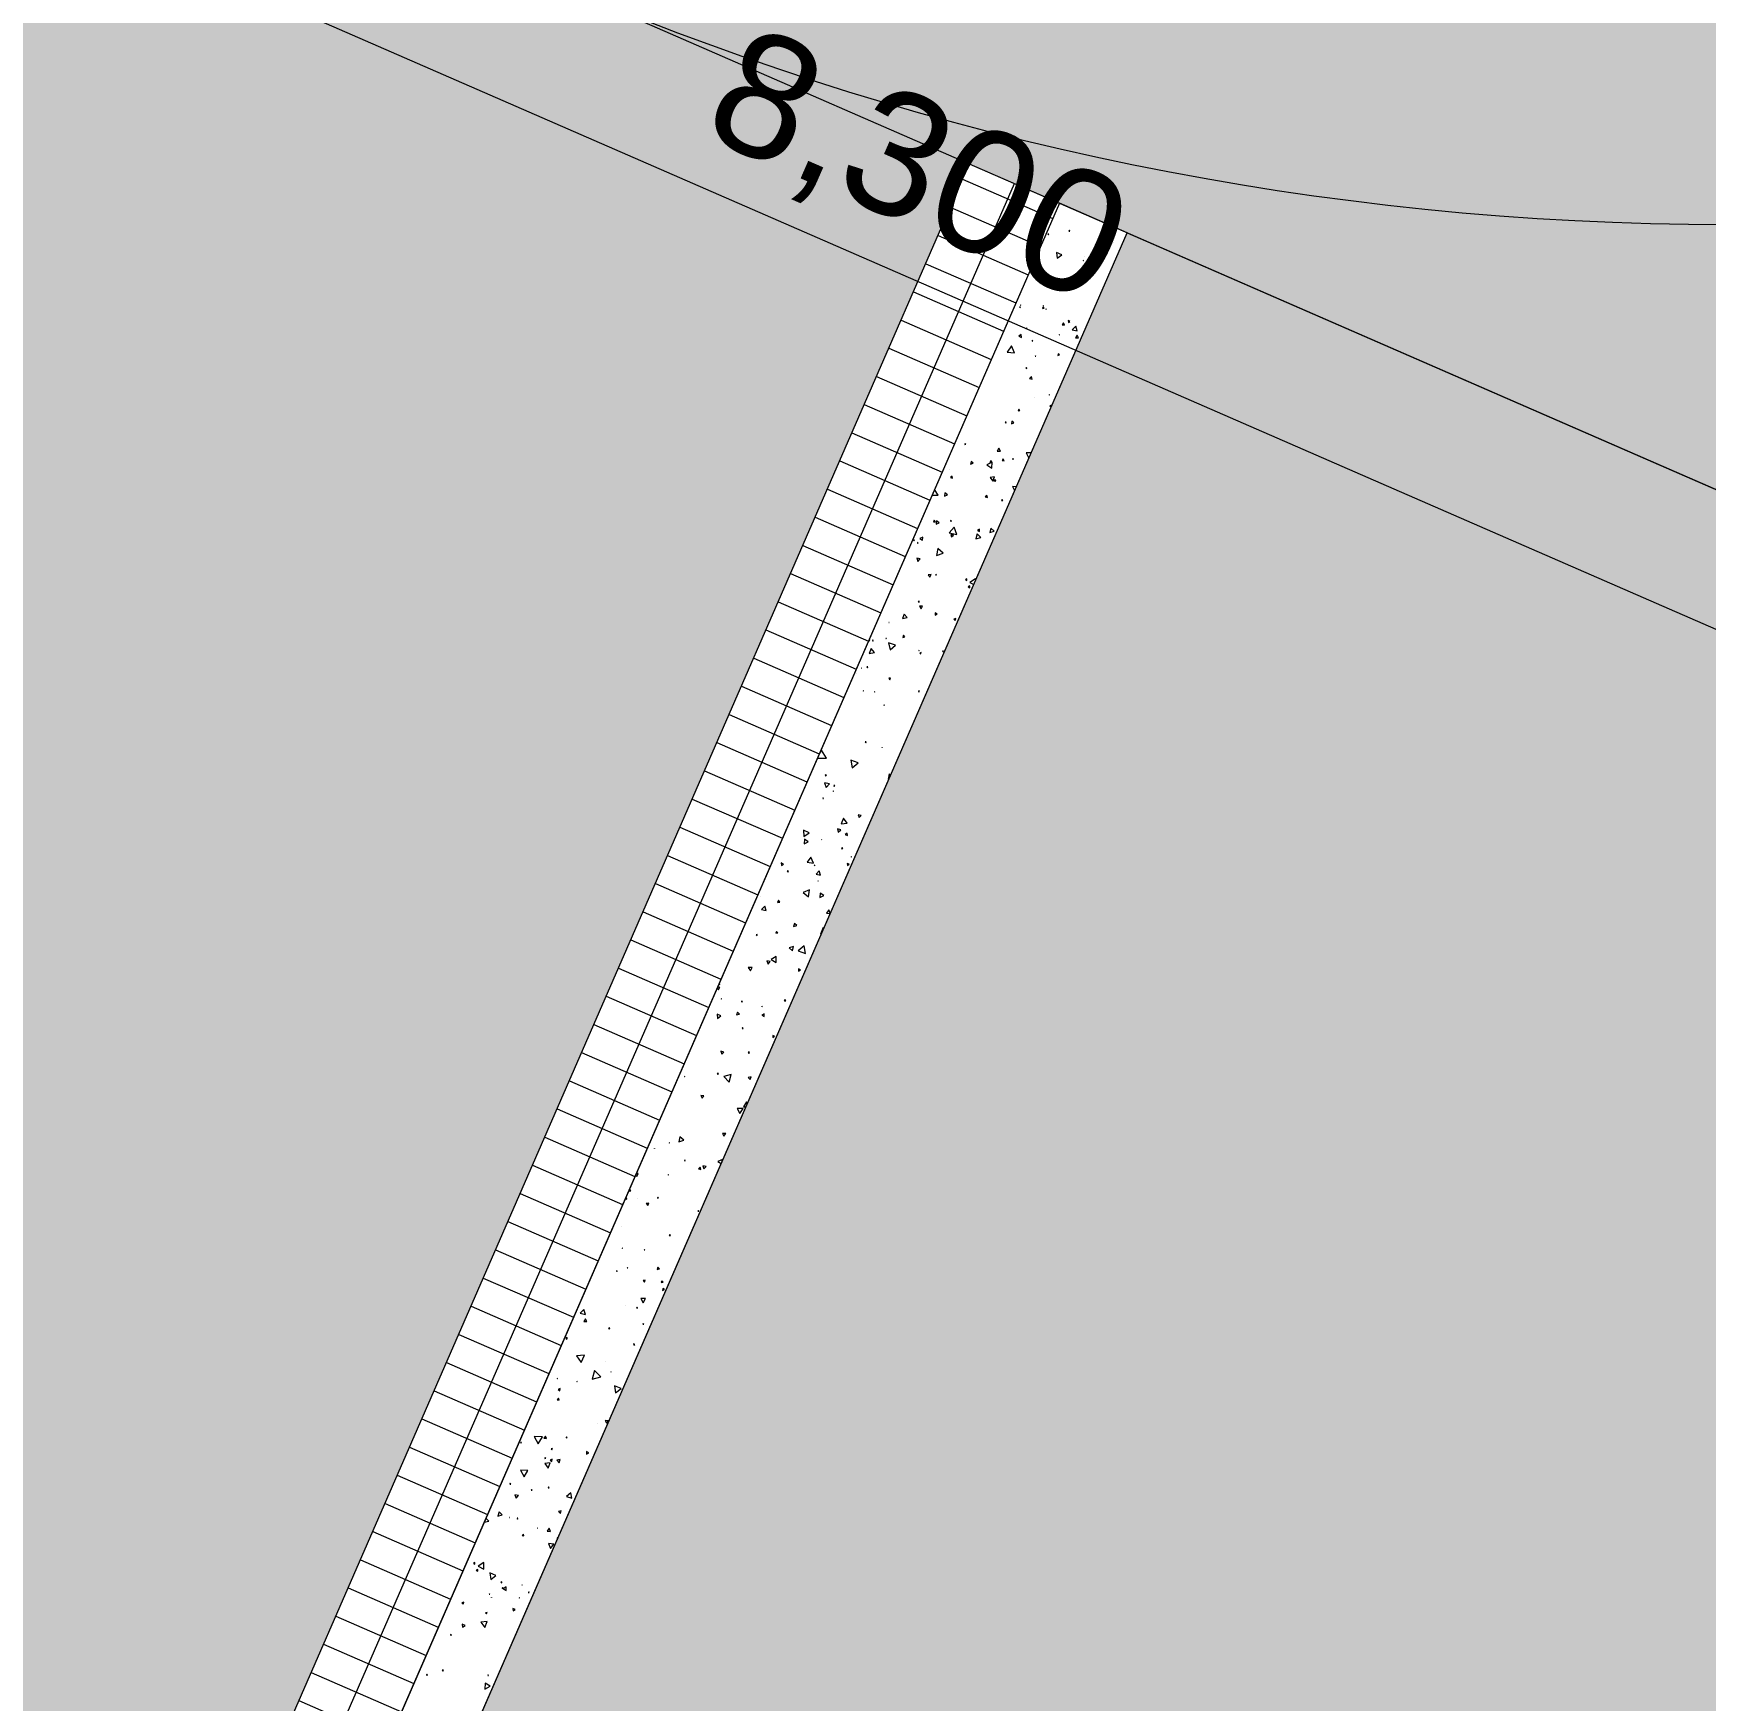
# Model space of a CAD drawing. Header units: millimetres. Extents: x -99530 to 1067232, y -97212 to 137997.
# Drawn here: x 76674 to 80073, y -24301 to -20911 of the extents above; entities that cross this region are included whole.
import ezdxf

# ---------------------------------------------------------------- set-up
doc = ezdxf.new("R2010")
doc.units = ezdxf.units.MM
doc.header["$MEASUREMENT"] = 0
for name, color, linetype, lineweight in [('New_A-20-M_Hard_Landscape-Phase 1_Pen_No__1', 7, 'Continuous', 13), ('New_A-20-M_Hard_Landscape-Phase 1_Pen_No__101', 252, 'Continuous', 15), ('New_A-20-M_Hard_Landscape-Phase 1_Pen_No__85', 8, 'Continuous', 20), ('New_A-20-M_Hard_Landscape-Phase 2_Pen_No__1', 7, 'Continuous', 13)]:
    doc.layers.add(name, color=color, linetype=linetype, lineweight=lineweight)
doc.layers.add('New_A-20-M_Hard_Landscape-Phase 1_Pen_No__142', color=7, linetype='Continuous', lineweight=0, true_color=0xeeeeee)
doc.layers.add('New_A-20-M_Hard_Landscape-Phase 2', color=7, linetype='Continuous')
doc.styles.add('GENERATED_STYLE_4', font='')
doc.styles.get('GENERATED_STYLE_4').set_extended_font_data('Swis721 BT')
doc.dimstyles.new('GENERATED_STYLE__1', dxfattribs={"dimtxt": 250, "dimasz": 95, "dimexe": 0.18, "dimexo": 0, "dimgap": 0.09, "dimtad": 1, "dimdec": 0, "dimzin": 0, "dimdsep": 46, "dimtxsty": 'GENERATED_STYLE_4', "dimblk": 'ARROWHEAD_2', "dimblk1": 'ARROWHEAD_2', "dimblk2": 'ARROWHEAD_2', "dimcen": 0.09, "dimclrd": 7, "dimclre": 7, "dimclrt": 7, "dimadec": 0, "dimazin": 0, "dimtfac": 1, "dimtdec": 4, "dimtmove": 0, "dimatfit": 3, "dimfxl": 1, "dimtolj": 1, "dimtzin": 0, "dimarcsym": 0})

# ---------------------------------------------------------------- blocks, each defined once
blk = doc.blocks.new('*X178')
at = {"layer": 'New_A-20-M_Hard_Landscape-Phase 1_Pen_No__101', "linetype": 'Continuous'}
for p, q in [((78779.9, -21310.9), (78778.7, -21312.9)), ((78781.1, -21313), (78779.9, -21310.9)), ((78737.9, -21319.1), (78736.4, -21319.5)), ((78736.4, -21319.5), (78737.5, -21320.6)), ((78737.5, -21320.6), (78737.9, -21319.1)), ((78778.7, -21312.9), (78781.1, -21313)), ((78869, -21336.7), (78868.9, -21336.7)), ((78868.9, -21336.7), (78869, -21336.8)), ((78869, -21336.8), (78869, -21336.7)), ((78764.6, -21361), (78753.6, -21356.6)), ((78753.6, -21356.6), (78755.3, -21368.3)), ((78755.3, -21368.3), (78764.6, -21361)), ((78808.5, -21371.9), (78807.8, -21372.9)), ((78807.8, -21372.9), (78809, -21372.9)), ((78809, -21372.9), (78808.5, -21371.9)), ((78811.3, -21364.5), (78811.2, -21364.5)), ((78811.2, -21364.5), (78811.3, -21364.6)), ((78811.3, -21364.6), (78811.3, -21364.5)), ((78706.2, -21396.3), (78705.5, -21397.9)), ((78705.5, -21397.9), (78707.2, -21397.7)), ((78707.2, -21397.7), (78706.2, -21396.3)), ((78722.8, -21412.7), (78722.3, -21413.6)), ((78722.3, -21413.6), (78723.4, -21413.5)), ((78723.4, -21413.5), (78722.8, -21412.7)), ((78727.6, -21413.2), (78725.2, -21414.3)), ((78725.2, -21414.3), (78727.4, -21415.9)), ((78727.4, -21415.9), (78727.6, -21413.2)), ((78680.8, -21467.9), (78679.2, -21467)), ((78679.2, -21467), (78679.2, -21468.8)), ((78679.2, -21468.8), (78680.8, -21467.9)), ((78680.8, -21462.6), (78680.3, -21463.6)), ((78680.3, -21463.6), (78681.4, -21463.5)), ((78681.4, -21463.5), (78680.8, -21462.6)), ((78726.6, -21466.9), (78725.1, -21470.3)), ((78725.1, -21470.3), (78728.8, -21469.9)), ((78728.8, -21469.9), (78726.6, -21466.9)), ((78727.5, -21464.7), (78727, -21464.4)), ((78727, -21464.4), (78727, -21464.9)), ((78727, -21464.9), (78727.5, -21464.7)), ((78733.1, -21471.6), (78732.1, -21471)), ((78732.1, -21471), (78732.1, -21472.2)), ((78732.1, -21472.2), (78733.1, -21471.6)), ((78693.2, -21509.7), (78692.8, -21510.1)), ((78692.8, -21510.1), (78693.4, -21510.2)), ((78693.4, -21510.2), (78693.2, -21509.7)), ((78768.2, -21499.7), (78765.2, -21503.5)), ((78765.2, -21503.5), (78769.9, -21504.1)), ((78769.9, -21504.1), (78768.2, -21499.7)), ((78777.4, -21495.1), (78777.9, -21498.9)), ((78781, -21496.6), (78777.4, -21495.1)), ((78777.9, -21498.9), (78781, -21496.6)), ((78793.2, -21506), (78785.8, -21513.5)), ((78785.8, -21513.5), (78796, -21516.1)), ((78796, -21516.1), (78793.2, -21506)), ((78662.2, -21546.6), (78653.2, -21559.2)), ((78668.5, -21560.7), (78662.2, -21546.6)), ((78682.2, -21523.4), (78677.2, -21526.5)), ((78677.2, -21526.5), (78682.4, -21529.3)), ((78682.4, -21529.3), (78682.2, -21523.4)), ((78704.4, -21535), (78704, -21536.5)), ((78704, -21536.5), (78705.5, -21536.1)), ((78705.5, -21536.1), (78704.4, -21535)), ((78759.7, -21523.1), (78758.9, -21523.6)), ((78758.9, -21523.6), (78759.8, -21524)), ((78759.8, -21524), (78759.7, -21523.1)), ((78796, -21524.9), (78792.6, -21529.9)), ((78792.6, -21529.9), (78798.7, -21530.3)), ((78798.7, -21530.3), (78796, -21524.9)), ((78653.2, -21559.2), (78668.5, -21560.7)), ((78711, -21566.7), (78710.5, -21567.6)), ((78710.5, -21567.6), (78711.5, -21567.6)), ((78711.5, -21567.6), (78711, -21566.7)), ((78757, -21562.5), (78756.8, -21566.1)), ((78756.8, -21566.1), (78760, -21564.6)), ((78760, -21564.6), (78757, -21562.5)), ((78692.9, -21590.6), (78691.4, -21591.9)), ((78691.4, -21591.9), (78693.2, -21592.6)), ((78693.2, -21592.6), (78692.9, -21590.6)), ((78702.8, -21608.5), (78698.6, -21612.5)), ((78698.6, -21612.5), (78704.1, -21614.2)), ((78704.1, -21614.2), (78702.8, -21608.5)), ((78708.6, -21651.1), (78708.3, -21651.2)), ((78708.3, -21651.2), (78708.6, -21651.4)), ((78708.6, -21651.4), (78708.6, -21651.1)), ((78739.5, -21645.5), (78738.7, -21645.8)), ((78738.7, -21645.8), (78739.3, -21646.4)), ((78739.3, -21646.4), (78739.5, -21645.5)), ((78677.1, -21675.2), (78676.1, -21678.5)), ((78676.1, -21678.5), (78679.5, -21677.7)), ((78679.5, -21677.7), (78677.1, -21675.2)), ((78744.3, -21666.9), (78740.5, -21668.5)), ((78740.5, -21668.5), (78742.9, -21670.4)), ((78651.8, -21701.8), (78649.7, -21701.8)), ((78649.7, -21701.8), (78650.7, -21703.6)), ((78650.7, -21703.6), (78651.8, -21701.8)), ((78663.1, -21699.4), (78662, -21704.9)), ((78662, -21704.9), (78667.3, -21703.1)), ((78667.3, -21703.1), (78663.1, -21699.4)), ((78567.8, -21744.7), (78567.2, -21747.2)), ((78567.2, -21747.2), (78569.6, -21746.4)), ((78569.6, -21746.4), (78567.8, -21744.7)), ((78636.6, -21754.6), (78632.9, -21760.4)), ((78639.8, -21760.7), (78636.6, -21754.6)), ((78580, -21781.4), (78578.8, -21786.8)), ((78578.8, -21786.8), (78584.1, -21785.1)), ((78584.1, -21785.1), (78580, -21781.4)), ((78622.7, -21782.8), (78612, -21788.4)), ((78612, -21788.4), (78622.1, -21794.8)), ((78620.4, -21779.5), (78618.4, -21783.2)), ((78618.4, -21783.2), (78622.6, -21783)), ((78622.6, -21783), (78620.4, -21779.5)), ((78622.1, -21794.8), (78622.7, -21782.8)), ((78632.9, -21760.4), (78639.8, -21760.7)), ((78645.7, -21776.2), (78643.4, -21779.5)), ((78643.4, -21779.5), (78647.4, -21779.8)), ((78647.4, -21779.8), (78645.7, -21776.2)), ((78664.5, -21776.1), (78665.3, -21777.6)), ((78666.2, -21776.1), (78664.5, -21776.1)), ((78665.3, -21777.6), (78666.2, -21776.1)), ((78691.9, -21763.7), (78697.5, -21774.4)), ((78702, -21764.1), (78691.9, -21763.7)), ((78537, -21798.4), (78536.9, -21798.3)), ((78536.9, -21798.3), (78536.9, -21798.4)), ((78536.9, -21798.4), (78537, -21798.4)), ((78541.6, -21811.1), (78538.6, -21814)), ((78538.6, -21814), (78542.6, -21815.1)), ((78542.6, -21815.1), (78541.6, -21811.1)), ((78627.6, -21813), (78618.6, -21814.3)), ((78618.6, -21814.3), (78624.2, -21821.4)), ((78624.2, -21821.4), (78627.6, -21813)), ((78629.1, -21818), (78626.5, -21821.1)), ((78626.5, -21821.1), (78630.5, -21821.8)), ((78630.5, -21821.8), (78629.1, -21818)), ((78500.8, -21850.2), (78513.3, -21849.8)), ((78513.3, -21849.8), (78506.1, -21838.1)), ((78527, -21845.5), (78526.3, -21852.2)), ((78526.3, -21852.2), (78532.4, -21849.4)), ((78532.4, -21849.4), (78527, -21845.5)), ((78612.2, -21850.3), (78608.9, -21853.6)), ((78608.9, -21853.6), (78613.3, -21854.8)), ((78613.3, -21854.8), (78612.2, -21850.3)), ((78664.2, -21832.4), (78668.6, -21840.7)), ((78672.1, -21832.7), (78664.2, -21832.4)), ((78643.5, -21859), (78642.2, -21860.9)), ((78642.2, -21860.9), (78644.6, -21861)), ((78644.6, -21861), (78643.5, -21859)), ((78505.3, -21900.7), (78503.6, -21904.5)), ((78503.6, -21904.5), (78507.7, -21904.1)), ((78507.7, -21904.1), (78505.3, -21900.7)), ((78509.7, -21901.9), (78509.1, -21909.1)), ((78509.1, -21909.1), (78515.6, -21906)), ((78515.6, -21906), (78509.7, -21901.9)), ((78545.7, -21914.7), (78535.4, -21926.7)), ((78538.6, -21901.6), (78538.8, -21903.4)), ((78540.3, -21902.4), (78538.6, -21901.6)), ((78538.8, -21903.4), (78540.3, -21902.4)), ((78550.9, -21929.6), (78545.7, -21914.7)), ((78597, -21919.2), (78593.1, -21921.6)), ((78593.1, -21921.6), (78597.1, -21923.8)), ((78597.1, -21923.8), (78597, -21919.2)), ((78620.5, -21916.9), (78618.3, -21925.9)), ((78618.3, -21925.9), (78627.2, -21923.3)), ((78627.2, -21923.3), (78620.5, -21916.9)), ((78465, -21941.2), (78463.4, -21941.6)), ((78463.4, -21941.6), (78464.6, -21942.8)), ((78464.6, -21942.8), (78465, -21941.2)), ((78472.9, -21946.8), (78471.3, -21946.1)), ((78471.3, -21946.1), (78471.5, -21947.9)), ((78471.5, -21947.9), (78472.9, -21946.8)), ((78482, -21935.3), (78476.3, -21937.9)), ((78476.3, -21937.9), (78481.4, -21941.5)), ((78481.4, -21941.5), (78482, -21935.3)), ((78512.8, -21958.5), (78509.8, -21972.3)), ((78523.2, -21968.1), (78512.8, -21958.5)), ((78535.4, -21926.7), (78550.9, -21929.6)), ((78544.2, -21931.5), (78539.3, -21930.1)), ((78539.3, -21930.1), (78540.6, -21935)), ((78540.6, -21935), (78544.2, -21931.5)), ((78592.7, -21928.4), (78589.6, -21938.7)), ((78589.6, -21938.7), (78600, -21936.2)), ((78600, -21936.2), (78592.7, -21928.4)), ((78476.6, -21979.6), (78469.7, -21978.1)), ((78469.7, -21978.1), (78471.9, -21984.9)), ((78471.9, -21984.9), (78476.6, -21979.6)), ((78509.8, -21972.3), (78523.2, -21968.1)), ((78498.7, -22011.3), (78493, -22012.1)), ((78493, -22012.1), (78496.5, -22016.6)), ((78496.5, -22016.6), (78498.7, -22011.3)), ((78508.4, -22010.8), (78508.2, -22012.4)), ((78508.2, -22012.4), (78509.7, -22011.7)), ((78509.7, -22011.7), (78508.4, -22010.8)), ((78571.3, -22020.3), (78568.6, -22022.2)), ((78568.6, -22022.2), (78571.5, -22023.6)), ((78571.5, -22023.6), (78571.3, -22020.3)), ((78589.4, -22020.4), (78577.9, -22027.4)), ((78589.5, -22022.1), (78589.4, -22020.4)), ((78577.7, -22034.4), (78574.3, -22036.1)), ((78574.3, -22036.1), (78577.4, -22038.1)), ((78577.4, -22038.1), (78577.7, -22034.4)), ((78577.9, -22027.4), (78585.4, -22031.5)), ((78444.2, -22091.6), (78440.8, -22100.5)), ((78450.3, -22099), (78444.2, -22091.6)), ((78474.4, -22065), (78472.6, -22066.7)), ((78472.6, -22066.7), (78474.9, -22067.4)), ((78474.9, -22067.4), (78474.4, -22065)), ((78481.7, -22075.5), (78475.1, -22075.7)), ((78475.1, -22075.7), (78478.6, -22081.3)), ((78478.6, -22081.3), (78481.7, -22075.5)), ((78507.2, -22089.5), (78506.9, -22094)), ((78506.9, -22094), (78511, -22092)), ((78511, -22092), (78507.2, -22089.5)), ((78413.3, -22108.8), (78412.9, -22108.8)), ((78412.9, -22108.8), (78413.1, -22109.1)), ((78413.1, -22109.1), (78413.3, -22108.8)), ((78440.8, -22100.5), (78450.3, -22099)), ((78549, -22100.9), (78544.9, -22102)), ((78544.9, -22102), (78547.9, -22105)), ((78547.9, -22105), (78549, -22100.9)), ((78372, -22145.5), (78373.8, -22146.8)), ((78374, -22144.2), (78372.2, -22145.1)), ((78376.7, -22161.6), (78373, -22171.7)), ((78373.8, -22146.8), (78374, -22144.2)), ((78383.6, -22169.9), (78376.7, -22161.6)), ((78381.2, -22145), (78379.6, -22145.1)), ((78379.6, -22145.1), (78380.5, -22146.5)), ((78380.5, -22146.5), (78381.2, -22145)), ((78407.9, -22141.5), (78406.9, -22141.4)), ((78406.9, -22141.4), (78407.4, -22142.3)), ((78407.4, -22142.3), (78407.9, -22141.5)), ((78426.4, -22154.7), (78412.4, -22150)), ((78412.4, -22150), (78415.4, -22164.5)), ((78415.4, -22164.5), (78426.4, -22154.7)), ((78442.5, -22134.5), (78441.1, -22139.1)), ((78441.1, -22139.1), (78445.8, -22138)), ((78445.8, -22138), (78442.5, -22134.5)), ((78373, -22171.7), (78383.6, -22169.9)), ((78474.3, -22165.3), (78474, -22165.5)), ((78474, -22165.5), (78474.4, -22165.6)), ((78474.4, -22165.6), (78474.3, -22165.3)), ((78478.4, -22170), (78475.8, -22171.2)), ((78475.8, -22171.2), (78478.2, -22172.9)), ((78478.2, -22172.9), (78478.4, -22170)), ((78523.8, -22167), (78521.8, -22166.9)), ((78521.8, -22166.9), (78522.8, -22168.7)), ((78522.8, -22168.7), (78523.8, -22167)), ((78346.6, -22213), (78346.4, -22213.1)), ((78346.4, -22213.1), (78346.6, -22213.2)), ((78346.6, -22213.2), (78346.6, -22213)), ((78357.2, -22201.6), (78357, -22201.9)), ((78357, -22201.9), (78357.4, -22202)), ((78357.4, -22202), (78357.2, -22201.6)), ((78370.4, -22199), (78368.4, -22199.1)), ((78368.4, -22199.1), (78369.4, -22200.8)), ((78369.4, -22200.8), (78370.4, -22199)), ((78416.6, -22222.2), (78412.9, -22222.2)), ((78412.9, -22222.2), (78414.7, -22225.4)), ((78414.7, -22225.4), (78416.6, -22222.2)), ((78361.4, -22247.8), (78360.8, -22247.5)), ((78360.8, -22247.5), (78360.8, -22248.2)), ((78360.8, -22248.2), (78361.4, -22247.8)), ((78384.4, -22249.7), (78383.8, -22249.8)), ((78383.8, -22249.8), (78384.2, -22250.2)), ((78384.2, -22250.2), (78384.4, -22249.7)), ((78474.1, -22247.4), (78473, -22249.5)), ((78473, -22249.5), (78475.3, -22249.4)), ((78475.3, -22249.4), (78474.1, -22247.4)), ((78402.8, -22276.7), (78403.3, -22277.6)), ((78403.8, -22276.7), (78402.8, -22276.7)), ((78403.3, -22277.6), (78403.8, -22276.7)), ((78367.1, -22351.4), (78364.5, -22351.8)), ((78364.5, -22351.8), (78366.1, -22353.8)), ((78366.1, -22353.8), (78367.1, -22351.4)), ((78399.4, -22362.5), (78399.3, -22362.8)), ((78399.3, -22362.8), (78399.6, -22362.7)), ((78399.6, -22362.7), (78399.4, -22362.5)), ((78442.9, -22356.8), (78442.8, -22358.4)), ((78443.4, -22357.1), (78442.9, -22356.8)), ((78267.6, -22385), (78285.9, -22385)), ((78276.4, -22368.4), (78270.1, -22379.3)), ((78285.9, -22385), (78276.4, -22368.4)), ((78350.7, -22394), (78335.4, -22388.6)), ((78335.4, -22388.6), (78338.4, -22404.5)), ((78338.4, -22404.5), (78350.7, -22394)), ((78286.4, -22419.4), (78283.6, -22418.6)), ((78283.6, -22418.6), (78284.3, -22421.5)), ((78284.3, -22421.5), (78286.4, -22419.4)), ((78413.4, -22416.8), (78411.5, -22427.3)), ((78411.5, -22427.3), (78413, -22426.8)), ((78416.3, -22419.3), (78413.4, -22416.8)), ((78279.3, -22465.5), (78278.5, -22466.8)), ((78278.5, -22466.8), (78279.9, -22466.9)), ((78279.9, -22466.9), (78279.3, -22465.5)), ((78292.2, -22436.7), (78282.5, -22434.8)), ((78282.5, -22434.8), (78285.7, -22444.1)), ((78285.7, -22444.1), (78292.2, -22436.7)), ((78300.5, -22451.7), (78299.8, -22451.4)), ((78299.8, -22451.4), (78299.9, -22452.2)), ((78299.9, -22452.2), (78300.5, -22451.7)), ((78300.9, -22440.4), (78302.1, -22442.5)), ((78303.3, -22440.4), (78300.9, -22440.4)), ((78302.1, -22442.5), (78303.3, -22440.4)), ((78350.8, -22500.1), (78352.5, -22505.7)), ((78356.4, -22501.5), (78350.8, -22500.1)), ((78352.5, -22505.7), (78356.4, -22501.5)), ((78239.4, -22530.9), (78240.4, -22543.9)), ((78251.1, -22536.5), (78239.4, -22530.9)), ((78315.1, -22530.4), (78308.7, -22528.2)), ((78308.7, -22528.2), (78310, -22534.9)), ((78310, -22534.9), (78315.1, -22530.4)), ((78320.6, -22506.9), (78316, -22518.4)), ((78316, -22518.4), (78328.3, -22516.6)), ((78328.3, -22516.6), (78320.6, -22506.9)), ((78240.4, -22543.9), (78251.1, -22536.5)), ((78241.7, -22549.7), (78240.9, -22558.9)), ((78240.9, -22558.9), (78249.2, -22555)), ((78249.2, -22555), (78241.7, -22549.7)), ((78276.5, -22550.2), (78275.8, -22550.5)), ((78275.8, -22550.5), (78276.4, -22550.9)), ((78276.4, -22550.9), (78276.5, -22550.2)), ((78318, -22566.1), (78316.6, -22568.8)), ((78316.6, -22568.8), (78319.6, -22568.7)), ((78319.6, -22568.7), (78318, -22566.1)), ((78328.4, -22537.3), (78324.5, -22540)), ((78324.5, -22540), (78328.8, -22542.1)), ((78328.8, -22542.1), (78328.4, -22537.3)), ((78199, -22600), (78194, -22597.7)), ((78194, -22597.7), (78194.5, -22603.2)), ((78194.5, -22603.2), (78199, -22600)), ((78254.4, -22586.2), (78246.6, -22596.5)), ((78246.6, -22596.5), (78259.5, -22598.1)), ((78259.5, -22598.1), (78254.4, -22586.2)), ((78262.8, -22602.4), (78261.5, -22602.1)), ((78261.5, -22602.1), (78261.9, -22603.4)), ((78261.9, -22603.4), (78262.8, -22602.4)), ((78328.3, -22598.7), (78329, -22603.1)), ((78332.5, -22600.2), (78328.3, -22598.7)), ((78329, -22603.1), (78332.5, -22600.2)), ((78337, -22584.8), (78336.2, -22585.5)), ((78336.2, -22585.5), (78337.2, -22585.9)), ((78337.2, -22585.9), (78337, -22584.8)), ((78209.1, -22614.5), (78206.5, -22614)), ((78206.5, -22614), (78207.4, -22616.5)), ((78207.4, -22616.5), (78209.1, -22614.5)), ((78271.3, -22613.7), (78265.1, -22620.6)), ((78265.1, -22620.6), (78274.2, -22622.5)), ((78269.1, -22634.1), (78269, -22634.5)), ((78269, -22634.5), (78269.4, -22634.4)), ((78269.4, -22634.4), (78269.1, -22634.1)), ((78274.2, -22622.5), (78271.3, -22613.7)), ((78151.3, -22666.7), (78151.1, -22666.8)), ((78151.1, -22666.8), (78151.3, -22666.9)), ((78151.3, -22666.9), (78151.3, -22666.7)), ((78252, -22652.7), (78238.8, -22657.8)), ((78238.8, -22657.8), (78249.8, -22666.7)), ((78249.8, -22666.7), (78252, -22652.7)), ((78273.6, -22659.1), (78272.8, -22668.1)), ((78272.8, -22668.1), (78281, -22664.2)), ((78281, -22664.2), (78273.6, -22659.1)), ((78160.9, -22685.7), (78154.2, -22692.5)), ((78154.2, -22692.5), (78163.4, -22694.8)), ((78163.4, -22694.8), (78160.9, -22685.7)), ((78188.6, -22673.4), (78186.4, -22678.3)), ((78186.4, -22678.3), (78191.7, -22677.8)), ((78191.7, -22677.8), (78188.6, -22673.4)), ((78291, -22692.9), (78286.2, -22699.7)), ((78286.2, -22699.7), (78293.7, -22700.4)), ((78294, -22699.6), (78291, -22692.9)), ((78184.4, -22737.1), (78183.4, -22740.7)), ((78183.4, -22740.7), (78187, -22739.8)), ((78187, -22739.8), (78184.4, -22737.1)), ((78221.1, -22720.6), (78219.4, -22727.1)), ((78219.4, -22727.1), (78226, -22725.3)), ((78226, -22725.3), (78221.1, -22720.6)), ((78279.6, -22729.1), (78274.1, -22742.8)), ((78280.6, -22730.4), (78279.6, -22729.1)), ((78145.2, -22743), (78143.3, -22743.9)), ((78143.3, -22743.9), (78145.1, -22745.1)), ((78145.1, -22745.1), (78145.2, -22743)), ((78219.1, -22767.8), (78210.4, -22770.1)), ((78210.4, -22770.1), (78216.8, -22776.4)), ((78216.8, -22776.4), (78219.1, -22767.8)), ((78240.5, -22766.1), (78228.6, -22776.4)), ((78243.4, -22781.6), (78240.5, -22766.1)), ((78274.1, -22742.8), (78275.3, -22742.7)), ((78165, -22796.8), (78167.5, -22803.4)), ((78172, -22797.9), (78165, -22796.8)), ((78167.5, -22803.4), (78172, -22797.9)), ((78184.1, -22788.3), (78173.8, -22794.2)), ((78173.8, -22794.2), (78184, -22800.2)), ((78184, -22800.2), (78184.1, -22788.3)), ((78228.6, -22776.4), (78243.4, -22781.6)), ((78135.4, -22810.2), (78127.2, -22810.3)), ((78127.2, -22810.3), (78131.4, -22817.3)), ((78131.4, -22817.3), (78135.4, -22810.2)), ((78229.4, -22812.9), (78229.2, -22817.7)), ((78229.2, -22817.7), (78233.4, -22815.5)), ((78233.4, -22815.5), (78229.4, -22812.9)), ((78064, -22851.9), (78067, -22855.7)), ((78069.1, -22850.3), (78064.4, -22851.1)), ((78067, -22855.7), (78069.1, -22850.3)), ((78069.2, -22844.4), (78068, -22844.5)), ((78068, -22844.5), (78068.6, -22845.5)), ((78068.6, -22845.5), (78069.2, -22844.4)), ((78072.1, -22874.3), (78072.4, -22874.9)), ((78072.8, -22874.4), (78072.1, -22874.3)), ((78072.4, -22874.9), (78072.8, -22874.4)), ((78063.7, -22905.2), (78064.8, -22913.8)), ((78071.7, -22908.6), (78063.7, -22905.2)), ((78064.8, -22913.8), (78071.7, -22908.6)), ((78105, -22901), (78103.6, -22906.6)), ((78103.6, -22906.6), (78109.1, -22905)), ((78109.1, -22905), (78105, -22901)), ((78115.8, -22879.5), (78113.6, -22878.8)), ((78113.6, -22878.8), (78114.2, -22881)), ((78114.2, -22881), (78115.8, -22879.5)), ((78159.3, -22904.8), (78154.5, -22907.5)), ((78154.5, -22907.5), (78159.2, -22910.3)), ((78154.9, -22889.3), (78155, -22890.2)), ((78155.7, -22889.7), (78154.9, -22889.3)), ((78155, -22890.2), (78155.7, -22889.7)), ((78159.2, -22910.3), (78159.3, -22904.8)), ((78200.3, -22876.6), (78201.9, -22879.6)), ((78203.7, -22876.6), (78200.3, -22876.6)), ((78201.9, -22879.6), (78203.7, -22876.6)), ((78115.6, -22932.4), (78114.6, -22934.2)), ((78114.6, -22934.2), (78116.6, -22934.1)), ((78116.6, -22934.1), (78115.6, -22932.4)), ((78180.2, -22950), (78176.8, -22948.7)), ((78176.8, -22948.7), (78177.4, -22952.4)), ((78177.4, -22952.4), (78180.2, -22950)), ((78071.5, -22980.6), (78073.2, -22986.9)), ((78077.8, -22982.3), (78071.5, -22980.6)), ((78073.2, -22986.9), (78077.8, -22982.3)), ((78130, -22982.4), (78126.7, -22982.3)), ((78126.7, -22982.3), (78128.3, -22985.2)), ((78128.3, -22985.2), (78130, -22982.4)), ((77998.1, -23031.6), (77997.6, -23032.2)), ((77997.6, -23032.2), (77998.4, -23032.3)), ((77998.4, -23032.3), (77998.1, -23031.6)), ((78067, -23025.7), (78064.2, -23025.7)), ((78064.2, -23025.7), (78065.6, -23028.1)), ((78065.6, -23028.1), (78067, -23025.7)), ((78092.6, -23027.9), (78077.2, -23031.8)), ((78077.2, -23031.8), (78088.3, -23043.2)), ((78088.3, -23043.2), (78092.6, -23027.9)), ((78132.9, -23032.5), (78127.3, -23033.8)), ((78127.3, -23033.8), (78131.2, -23038)), ((78131.2, -23038), (78132.9, -23032.5)), ((78036.7, -23071.3), (78031, -23070.5)), ((78031, -23070.5), (78033.2, -23075.8)), ((78033.2, -23075.8), (78036.7, -23071.3)), ((78116.6, -23097.2), (78104.8, -23096.8)), ((78104.8, -23096.8), (78110.3, -23107.3)), ((78110.3, -23107.3), (78116.6, -23097.2)), ((78123.5, -23083.6), (78117.3, -23093.6)), ((78117.3, -23093.6), (78122.2, -23093.8)), ((78125.2, -23086.8), (78123.5, -23083.6)), ((78074.9, -23147.6), (78077.8, -23153.3)), ((78081.3, -23147.9), (78074.9, -23147.6)), ((78077.8, -23153.3), (78081.3, -23147.9)), ((77936.4, -23177.6), (77936.4, -23178.1)), ((77936.7, -23177.9), (77936.4, -23177.6)), ((77936.4, -23178.1), (77936.7, -23177.9)), ((77967.4, -23166.7), (77966.3, -23166.7)), ((77966.3, -23166.7), (77966.9, -23167.6)), ((77966.9, -23167.6), (77967.4, -23166.7)), ((77988.2, -23154.4), (77986.2, -23165.1)), ((77986.2, -23165.1), (77996.5, -23161.6)), ((77996.5, -23161.6), (77988.2, -23154.4)), ((77998, -23201.9), (77997.9, -23203.4)), ((77997.9, -23203.4), (77999.3, -23202.7)), ((77999.3, -23202.7), (77998, -23201.9)), ((78041.4, -23215.1), (78035, -23213.5)), ((78035, -23213.5), (78036.9, -23219.9)), ((78036.9, -23219.9), (78041.4, -23215.1)), ((78074.6, -23200.5), (78065.6, -23205)), ((78065.6, -23205), (78071.9, -23209.1)), ((78074.4, -23203.3), (78074.6, -23200.5)), ((77898.1, -23232.3), (77900.4, -23235.4)), ((77903.2, -23229), (77899.4, -23229.5)), ((77900.4, -23235.4), (77903.2, -23229)), ((77965.1, -23231.2), (77964.2, -23232)), ((77964.2, -23232), (77965.3, -23232.4)), ((77965.3, -23232.4), (77965.1, -23231.2)), ((78029.7, -23216.3), (78026.1, -23219.5)), ((78026.1, -23219.5), (78030.6, -23221)), ((78030.6, -23221), (78029.7, -23216.3)), ((77880.3, -23280.1), (77879.1, -23280.7)), ((77879.1, -23280.7), (77880.1, -23281.4)), ((77880.1, -23281.4), (77880.3, -23280.1)), ((77884.2, -23264.3), (77888.3, -23264.3)), ((77888.3, -23264.3), (77886, -23260.2)), ((77901.5, -23280.8), (77901.1, -23280.6)), ((77901.1, -23280.6), (77901.2, -23281)), ((77901.2, -23281), (77901.5, -23280.8)), ((77943.3, -23277.4), (77942.6, -23279.2)), ((77942.6, -23279.2), (77944.5, -23278.9)), ((77944.5, -23278.9), (77943.3, -23277.4)), ((77924.8, -23289.5), (77919.3, -23290.4)), ((77919.3, -23290.4), (77922.8, -23294.6)), ((77922.8, -23294.6), (77924.8, -23289.5)), ((78025.9, -23304.2), (78024.5, -23305.7)), ((78024.5, -23305.7), (78026.6, -23306.1)), ((78026.6, -23306.1), (78025.9, -23304.2)), ((77869, -23336.7), (77868.9, -23336.7)), ((77868.9, -23336.7), (77869, -23336.8)), ((77869, -23336.8), (77869, -23336.7)), ((77871.1, -23381.3), (77871.3, -23381.7)), ((77871.5, -23381.3), (77871.1, -23381.3)), ((77871.3, -23381.7), (77871.5, -23381.3)), ((77916, -23383.8), (77915.7, -23384.7)), ((77915.7, -23384.7), (77916.7, -23384.5)), ((77916.7, -23384.5), (77916, -23383.8)), ((77967.5, -23353), (77966.4, -23355.6)), ((77966.4, -23355.6), (77969.3, -23355.2)), ((77969.3, -23355.2), (77967.5, -23353)), ((77881.8, -23420.1), (77881, -23421)), ((77882.2, -23421.3), (77881.8, -23420.1)), ((77943.6, -23419.7), (77942.3, -23424.3)), ((77946.9, -23423), (77943.6, -23419.7)), ((77860.7, -23426.9), (77859.1, -23427.2)), ((77859.1, -23427.2), (77860.3, -23428.4)), ((77860.3, -23428.4), (77860.7, -23426.9)), ((77881, -23421), (77882.2, -23421.3)), ((77917.4, -23445.9), (77913.3, -23446.9)), ((77913.3, -23446.9), (77916.2, -23450)), ((77916.2, -23450), (77917.4, -23445.9)), ((77942.3, -23424.3), (77946.9, -23423)), ((77951.7, -23447.3), (77950.4, -23450.6)), ((77950.4, -23450.6), (77953.9, -23450.1)), ((77953.9, -23450.1), (77951.7, -23447.3)), ((77918.5, -23483.6), (77908.6, -23483.5)), ((77908.6, -23483.5), (77913.4, -23492.1)), ((77913.4, -23492.1), (77918.5, -23483.6)), ((77953.2, -23462.8), (77953.1, -23466.9)), ((77953.1, -23466.9), (77956.7, -23464.9)), ((77956.7, -23464.9), (77953.2, -23462.8)), ((77793.2, -23506), (77785.8, -23513.5)), ((77785.8, -23513.5), (77796, -23516.1)), ((77796, -23516.1), (77793.2, -23506)), ((77877, -23498.1), (77876.7, -23498.5)), ((77876.7, -23498.5), (77877.2, -23498.5)), ((77877.2, -23498.5), (77877, -23498.1)), ((77901.1, -23501.1), (77899.7, -23502.7)), ((77899.7, -23502.7), (77901.7, -23503)), ((77901.7, -23503), (77901.1, -23501.1)), ((77796, -23524.9), (77792.6, -23529.9)), ((77792.6, -23529.9), (77798.7, -23530.3)), ((77798.7, -23530.3), (77796, -23524.9)), ((77844.9, -23542.5), (77843.3, -23544.3)), ((77843.3, -23544.3), (77845.7, -23544.8)), ((77845.7, -23544.8), (77844.9, -23542.5)), ((77913.7, -23533.9), (77912.7, -23535.8)), ((77912.7, -23535.8), (77914.9, -23535.8)), ((77914.9, -23535.8), (77913.7, -23533.9)), ((77757, -23562.5), (77756.8, -23566.1)), ((77756.8, -23566.1), (77760, -23564.6)), ((77760, -23564.6), (77757, -23562.5)), ((77896.9, -23576.6), (77894.1, -23575.6)), ((77894.1, -23575.6), (77894.6, -23578.6)), ((77894.6, -23578.6), (77896.9, -23576.6)), ((77794.4, -23598.3), (77777.9, -23600.1)), ((77777.9, -23600.1), (77787.6, -23613.5)), ((77787.6, -23613.5), (77794.4, -23598.3)), ((77836.1, -23612.4), (77836, -23612.3)), ((77836, -23612.3), (77836, -23612.4)), ((77836, -23612.4), (77836.1, -23612.4)), ((77739.5, -23645.5), (77738.7, -23645.8)), ((77738.7, -23645.8), (77739.3, -23646.4)), ((77739.3, -23646.4), (77739.5, -23645.5)), ((77779.2, -23651.9), (77778.4, -23651.8)), ((77778.4, -23651.8), (77778.8, -23652.5)), ((77778.8, -23652.5), (77779.2, -23651.9)), ((77814.6, -23629.9), (77809.6, -23647.3)), ((77809.6, -23647.3), (77827.2, -23642.9)), ((77827.2, -23642.9), (77814.6, -23629.9)), ((77848, -23632.2), (77848, -23632.5)), ((77848.2, -23632.4), (77848, -23632.2)), ((77848, -23632.5), (77848.2, -23632.4)), ((77741.3, -23686.2), (77738.4, -23689.5)), ((77738.4, -23689.5), (77742.7, -23690.4)), ((77744.8, -23666.7), (77740.5, -23668.5)), ((77740.5, -23668.5), (77744.2, -23671.4)), ((77742.7, -23690.4), (77741.3, -23686.2)), ((77744.2, -23671.4), (77744.8, -23666.7)), ((77868.5, -23666.1), (77855.1, -23661)), ((77855.1, -23661), (77857.5, -23675.2)), ((77857.5, -23675.2), (77868.5, -23666.1)), ((77821.3, -23737.7), (77821.1, -23737.7)), ((77821.1, -23737.7), (77821.3, -23737.9)), ((77821.3, -23737.9), (77821.3, -23737.7)), ((77836.2, -23731.6), (77838.8, -23737.2)), ((77842.4, -23732.1), (77836.2, -23731.6)), ((77838.8, -23737.2), (77842.4, -23732.1)), ((77664.5, -23776.1), (77665.3, -23777.6)), ((77666.2, -23776.1), (77664.5, -23776.1)), ((77665.3, -23777.6), (77666.2, -23776.1)), ((77691.9, -23763.7), (77699.8, -23778.8)), ((77708.9, -23764.4), (77691.9, -23763.7)), ((77699.8, -23778.8), (77708.9, -23764.4)), ((77715, -23763.1), (77711.6, -23767.4)), ((77711.6, -23767.4), (77717, -23768.2)), ((77717, -23768.2), (77715, -23763.1)), ((77729.1, -23788.5), (77726.6, -23788.9)), ((77726.6, -23788.9), (77728.2, -23790.9)), ((77728.2, -23790.9), (77729.1, -23788.5)), ((77757.8, -23764.9), (77757.2, -23766.5)), ((77757.2, -23766.5), (77758.9, -23766.3)), ((77758.9, -23766.3), (77757.8, -23764.9)), ((77724.8, -23817.7), (77713.4, -23818.8)), ((77713.4, -23818.8), (77720.1, -23828.1)), ((77714.3, -23806.9), (77713.6, -23808.6)), ((77713.6, -23808.6), (77715.4, -23808.3)), ((77715.4, -23808.3), (77714.3, -23806.9)), ((77720.1, -23828.1), (77724.8, -23817.7)), ((77728.4, -23810.4), (77724.6, -23812.3)), ((77724.6, -23812.3), (77728.2, -23814.7)), ((77728.2, -23814.7), (77728.4, -23810.4)), ((77745, -23810.6), (77737.7, -23812.1)), ((77737.7, -23812.1), (77742.7, -23817.8)), ((77742.7, -23817.8), (77745, -23810.6)), ((77798.2, -23794.2), (77798.1, -23800)), ((77798.1, -23800), (77803.2, -23797.2)), ((77803.2, -23797.2), (77798.2, -23794.2)), ((77643.5, -23859), (77642.2, -23860.9)), ((77642.2, -23860.9), (77644.6, -23861)), ((77644.6, -23861), (77643.5, -23859)), ((77664.2, -23832.4), (77671.4, -23845.9)), ((77679.4, -23832.9), (77664.2, -23832.4)), ((77671.4, -23845.9), (77679.4, -23832.9)), ((77660.3, -23883.8), (77652.9, -23882.3)), ((77652.9, -23882.3), (77655.3, -23889.4)), ((77655.3, -23889.4), (77660.3, -23883.8)), ((77686.3, -23871.6), (77685.9, -23873.4)), ((77685.9, -23873.4), (77687.6, -23872.9)), ((77687.6, -23872.9), (77686.3, -23871.6)), ((77721.4, -23866.1), (77720.3, -23868.1)), ((77720.3, -23868.1), (77722.6, -23868.1)), ((77722.6, -23868.1), (77721.4, -23866.1)), ((77766.2, -23878.6), (77757.9, -23886.1)), ((77757.9, -23886.1), (77768.6, -23889.5)), ((77768.6, -23889.5), (77766.2, -23878.6)), ((77600, -23936.2), (77594, -23929.8)), ((77596.7, -23923.6), (77597.1, -23923.8)), ((77597.1, -23923.8), (77597.1, -23922.7)), ((77620.5, -23916.9), (77618.3, -23925.9)), ((77618.3, -23925.9), (77627.2, -23923.3)), ((77627.2, -23923.3), (77620.5, -23916.9)), ((77641.5, -23928.7), (77641.2, -23928.6)), ((77641.2, -23928.6), (77641.3, -23929)), ((77641.3, -23929), (77641.5, -23928.7)), ((77746.7, -23915.2), (77741.5, -23916.8)), ((77741.5, -23916.8), (77745.5, -23920.5)), ((77745.5, -23920.5), (77746.7, -23915.2)), ((77590.2, -23938.5), (77600, -23936.2)), ((77659, -23930.2), (77657.2, -23930.3)), ((77657.2, -23930.3), (77658.2, -23931.8)), ((77658.2, -23931.8), (77659, -23930.2)), ((77670.2, -23962.9), (77667.8, -23965.1)), ((77671, -23966.1), (77670.2, -23962.9)), ((77698.1, -23950.3), (77697.9, -23950.7)), ((77697.9, -23950.7), (77698.4, -23950.7)), ((77698.4, -23950.7), (77698.1, -23950.3)), ((77722.5, -23950.7), (77718.1, -23956.5)), ((77718.1, -23956.5), (77725.3, -23957.4)), ((77725.3, -23957.4), (77722.5, -23950.7)), ((77667.8, -23965.1), (77671, -23966.1)), ((77720.8, -23981.7), (77725.4, -23991.7)), ((77731.8, -23982.6), (77720.8, -23981.7)), ((77725.4, -23991.7), (77731.8, -23982.6)), ((77738.6, -23970), (77738.4, -23974)), ((77739.8, -23970.7), (77738.6, -23970)), ((77571.3, -24020.3), (77568.6, -24022.2)), ((77568.6, -24022.2), (77571.5, -24023.6)), ((77571.5, -24023.6), (77571.3, -24020.3)), ((77589.4, -24020.4), (77577.9, -24027.4)), ((77577.9, -24027.4), (77589.7, -24033.9)), ((77589.7, -24033.9), (77589.4, -24020.4)), ((77577.7, -24034.4), (77574.3, -24036.1)), ((77574.3, -24036.1), (77577.4, -24038.1)), ((77577.4, -24038.1), (77577.7, -24034.4)), ((77614.2, -24046.6), (77601.9, -24041.5)), ((77601.9, -24041.5), (77603.6, -24054.7)), ((77603.6, -24054.7), (77614.2, -24046.6)), ((77626, -24059.4), (77624.3, -24060.5)), ((77624.3, -24060.5), (77626.1, -24061.4)), ((77626.1, -24061.4), (77626, -24059.4)), ((77667.7, -24065.7), (77667.5, -24066.1)), ((77667.5, -24066.1), (77667.9, -24066.1)), ((77667.9, -24066.1), (77667.7, -24065.7)), ((77601.4, -24083.6), (77600.6, -24084.5)), ((77600.6, -24084.5), (77601.9, -24084.7)), ((77601.9, -24084.7), (77601.4, -24083.6)), ((77605.1, -24091.6), (77605, -24092)), ((77605, -24092), (77605.4, -24092)), ((77605.4, -24092), (77605.1, -24091.6)), ((77627.3, -24071.1), (77627.1, -24073.4)), ((77627.1, -24073.4), (77629.1, -24072.4)), ((77629.1, -24072.4), (77627.3, -24071.1)), ((77635.2, -24069.9), (77629, -24073.5)), ((77629, -24073.5), (77635.2, -24077)), ((77635.2, -24077), (77635.2, -24069.9)), ((77662, -24091.9), (77661.4, -24092.3)), ((77661.4, -24092.3), (77662, -24092.6)), ((77662, -24092.6), (77662, -24091.9)), ((77681, -24080.1), (77680.2, -24081.7)), ((77680.2, -24081.7), (77682, -24081.5)), ((77682, -24081.5), (77681, -24080.1)), ((77549, -24100.9), (77544.9, -24102)), ((77544.9, -24102), (77547.9, -24105)), ((77547.9, -24105), (77549, -24100.9)), ((77596.2, -24122.1), (77593.3, -24122.7)), ((77593.3, -24122.7), (77595.3, -24124.9)), ((77595.3, -24124.9), (77596.2, -24122.1)), ((77653.2, -24115.9), (77648.9, -24113.9)), ((77648.9, -24113.9), (77649.3, -24118.7)), ((77649.3, -24118.7), (77653.2, -24115.9)), ((77523.8, -24167), (77521.8, -24166.9)), ((77521.8, -24166.9), (77522.8, -24168.7)), ((77522.8, -24168.7), (77523.8, -24167)), ((77551.4, -24148.1), (77545.8, -24145.3)), ((77545.8, -24145.3), (77546.1, -24151.6)), ((77546.1, -24151.6), (77551.4, -24148.1)), ((77596.5, -24140.1), (77583.6, -24141.7)), ((77583.6, -24141.7), (77591.4, -24152.1)), ((77591.4, -24152.1), (77596.5, -24140.1)), ((77474.1, -24247.4), (77473, -24249.5)), ((77473, -24249.5), (77475.3, -24249.4)), ((77475.3, -24249.4), (77474.1, -24247.4)), ((77507.4, -24239.1), (77504.7, -24239)), ((77504.7, -24239), (77506, -24241.4)), ((77506, -24241.4), (77507.4, -24239.1)), ((77592.3, -24265.4), (77592, -24277.6)), ((77602.6, -24271.8), (77592.3, -24265.4)), ((77598.5, -24248.9), (77598, -24250.2)), ((77598, -24250.2), (77599.4, -24250.1)), ((77599.4, -24250.1), (77598.5, -24248.9)), ((77592, -24277.6), (77602.6, -24271.8))]:
    blk.add_line(p, q, dxfattribs=at)
blk = doc.blocks.new('Fill_1_1', base_point=(0, 0))
at = {"layer": 'New_A-20-M_Hard_Landscape-Phase 1_Pen_No__1', "linetype": 'Continuous'}
for p, q in [((78759.7, -21256.4), (71121.1, -38774.2)), ((78897.2, -21316.3), (78759.7, -21256.4)), ((71258.6, -38834.1), (78897.2, -21316.3))]:
    blk.add_line(p, q, dxfattribs=at)
at = {"layer": 'New_A-20-M_Hard_Landscape-Phase 1_Pen_No__101', "linetype": 'Continuous'}
blk.add_blockref('*X178', (0, 0), dxfattribs=at)
blk = doc.blocks.new('*D442')
at = {"layer": 'New_A-20-M_Hard_Landscape-Phase 2_Pen_No__1', "linetype": 'Continuous'}
for p, q in [((74550.5, -19807.3), (74625.5, -19635.4)), ((74646.1, -19678.5), (74529.9, -19764.2)), ((74532, -19696.9), (74588, -19721.4)), ((74588, -19721.4), (82196.1, -23038.9)), ((82158.7, -23124.8), (82233.6, -22953)), ((82138.1, -23081.8), (82254.2, -22996)), ((82196.1, -23038.9), (82252.2, -23063.3))]:
    blk.add_line(p, q, dxfattribs=at)
at = {"layer": 'New_A-20-M_Hard_Landscape-Phase 2_Pen_No__1', "insert": (78007.3, -21157.8), "char_height": 250, "attachment_point": 7, "rotation": 336.4404, "style": 'GENERATED_STYLE_4'}
blk.add_mtext('\\A1;{\\fSwis721 BT|b0|i0|c0|p34;8,300}', dxfattribs=at)
blk = doc.blocks.new('ARROWHEAD_2')
at = {"color": 0, "linetype": 'Continuous', "lineweight": 0}
for p, q in [((-0.378, -0.655), (0.378, 0.655)), ((0, 0), (-1, 0))]:
    blk.add_line(p, q, dxfattribs=at)

msp = doc.modelspace()

# ---------------------------------------------------------------- hatches: boundary and pattern name
at = {"layer": 'New_A-20-M_Hard_Landscape-Phase 1_Pen_No__101', "linetype": 'Continuous'}
h = msp.add_hatch(dxfattribs=at)
h.set_pattern_fill('Lightweight_Concrete_0001', color=256, style=0, pattern_type=2)
h.set_pattern_definition([(0, (0, 0), (0, 779.423), [48.75, -401.25]), (0, (225, 389.7), (0, 779.423), [48.75, -401.25]), (60, (0, 0), (-675, 389.7114), [48.75, -401.25]), (60, (450, 0), (-675, 389.7114), [48.75, -401.25]), (120, (48.75, 0), (675, 389.7114), [48.75, -401.25]), (120, (498.75, 0), (675, 389.7114), [48.75, -401.25]), (0, (0, 75), (0, 150), [0, -150, 0, -225]), (45, (75, 75), (-106.06602, 106.06602), [0, -112.5, 0, -187.5])])
h.paths.add_polyline_path([(71353.2, -13600.4), (73490.9, -8680.8), (75982.9, -9767.5), (77013.7, -7403.5), (87830.8, -12118.4), (83033.6, -23120), (72217.1, -18403.5), (73840.3, -14681)])
h = msp.add_hatch(dxfattribs=at)
h.set_pattern_fill('Long_Brick___Stack_Bond__38', color=256, style=0, pattern_type=2)
h.set_pattern_definition([(336.4404, (75756.66, -27893.16), (24.9814, 57.2903), []), (66.4404, (75756.66, -27893.16), (-229.161, 99.926), [])])
h.paths.add_polyline_path([(78759.7, -21256.4), (72936.9, -34609.9), (72753.6, -34530), (78576.4, -21176.4)])
at = {"layer": 'New_A-20-M_Hard_Landscape-Phase 1_Pen_No__142', "linetype": 'Continuous'}
msp.add_hatch(color=256, dxfattribs=at).paths.add_polyline_path([(67991.3, -35944.4), (71657.9, -37543.2), (72936.9, -34609.9), (72753.6, -34530), (78576.4, -21176.4), (75093.2, -19657.5), (69804.9, -31785.1), (70063.3, -31882.1), (69849.5, -32451.1), (69561.7, -32343)])
at = {"layer": 'New_A-20-M_Hard_Landscape-Phase 1_Pen_No__85', "linetype": 'Continuous', "lineweight": 0, "true_color": 0x202020}
msp.add_hatch(color=179, dxfattribs=at).paths.add_polyline_path([(73094.4, -34624.1), (78897.2, -21316.3), (83216.9, -23199.9), (78407.1, -34230.3), (78498.8, -34270.2), (77505.4, -36548.4), (73840.7, -34950.5)])

# ---------------------------------------------------------------- linework, layer by layer
at = {"layer": 'New_A-20-M_Hard_Landscape-Phase 1_Pen_No__1', "linetype": 'Continuous', "flags": 128}
for points in [[(71353.2, -13600.4), (73490.9, -8680.8), (75982.9, -9767.5), (77013.7, -7403.5), (87830.8, -12118.4), (83033.6, -23120), (72217.1, -18403.5), (73840.3, -14681)], [(78759.7, -21256.4), (72936.9, -34609.9), (72753.6, -34530), (78576.4, -21176.4)], [(73094.4, -34624.1), (78897.2, -21316.3), (83216.9, -23199.9), (78407.1, -34230.3), (78498.8, -34270.2), (77505.4, -36548.4), (73840.7, -34950.5)]]:
    msp.add_lwpolyline(points, close=True, dxfattribs=at)
at = {"layer": 'New_A-20-M_Hard_Landscape-Phase 1_Pen_No__1', "linetype": 'Continuous'}
msp.add_circle((80116, -15300), 6000, dxfattribs=at)

# ---------------------------------------------------------------- block references
at = {"layer": 'New_A-20-M_Hard_Landscape-Phase 1_Pen_No__101', "linetype": 'Continuous'}
msp.add_blockref('Fill_1_1', (0, 0), dxfattribs=at)

# ---------------------------------------------------------------- dimensions: what is measured, and where the dimension line sits
at = {"layer": 'New_A-20-M_Hard_Landscape-Phase 2', "linetype": 'Continuous'}
dim = msp.add_linear_dim(base=(82196.1, -23038.9), p1=(74040.6, -20976.8), p2=(81648.7, -24294.3), angle=336.4404, dimstyle='GENERATED_STYLE__1', dxfattribs=at)
dim.commit()
dim.dimension.update_dxf_attribs({"geometry": '*D442', "text_midpoint": (78461.9, -21219.7), "dimtype": 160, "text_rotation": 336.4404})

doc.saveas('drawing.dxf')
